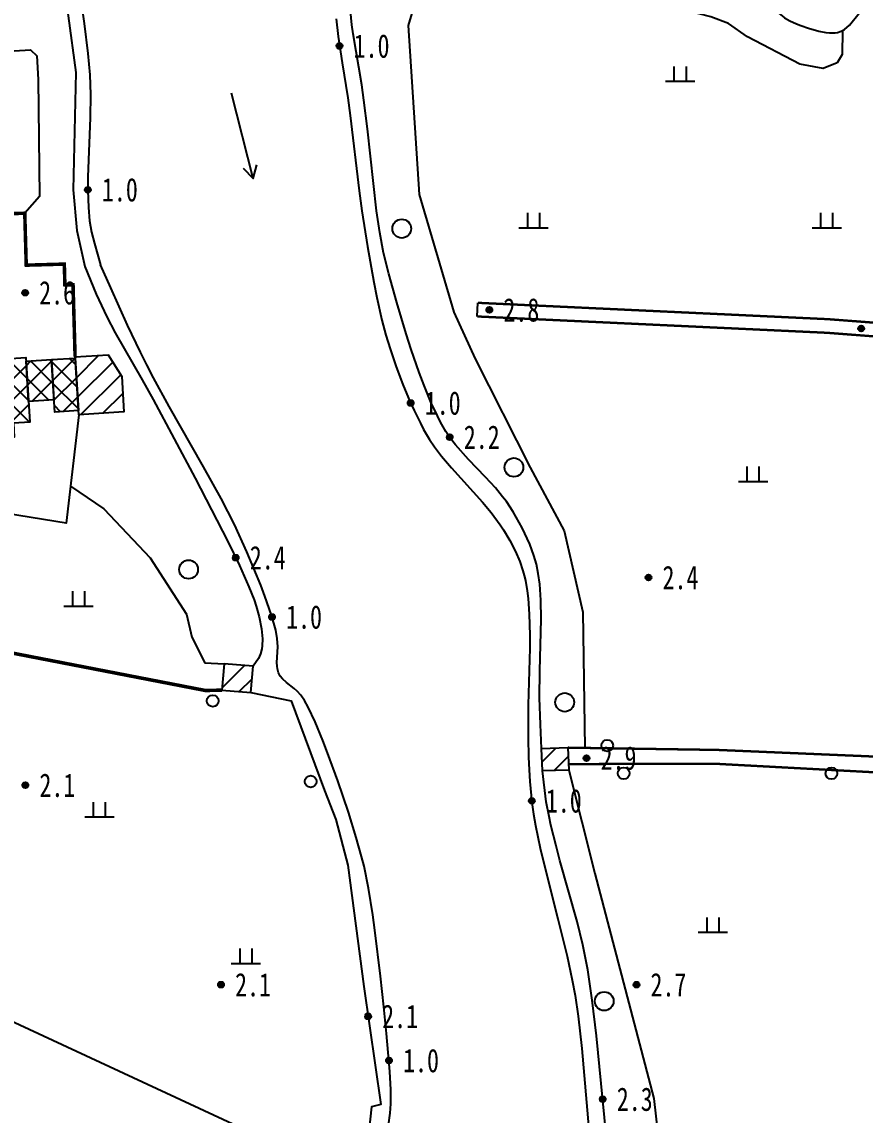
# Model space of a CAD drawing. Header units: metres. Extents: x 494039 to 619385, y 3351420 to 3402703.
# Drawn here: x 587941.9 to 588085.7, y 3393144.3 to 3393330.7 of the extents above; entities that cross this region are included whole.
import ezdxf
from ezdxf.enums import TextEntityAlignment as Align

# ---------------------------------------------------------------- set-up
doc = ezdxf.new("R2010")
doc.units = ezdxf.units.M
for name, pattern in [('2430', [0]), ('4410a', [0]), ('8521', [0]), ('8522', [0]), ('9610', [0])]:
    doc.linetypes.add(name, pattern=pattern)
for name, color, linetype in [('210100', 130, 'Continuous'), ('220200', 130, 'Continuous'), ('261301', 141, 'Continuous'), ('310300', 8, 'Continuous'), ('310500', 8, 'Continuous'), ('380201', 8, '2430'), ('420500', 8, 'Continuous'), ('440100', 8, 'Continuous'), ('510301', 8, 'Continuous'), ('720100', 8, 'Continuous'), ('760201', 8, '8521'), ('760202', 8, '8522'), ('810100', 8, '9610'), ('810302', 8, 'Continuous'), ('810501', 8, 'Continuous'), ('范围线', 8, 'Continuous')]:
    doc.layers.add(name, color=color, linetype=linetype)
pattern_1 = [(45, (0, 0), (-1.767766953, 1.767766953), []), (135, (0, 0), (-1.767766953, -1.767766953), [])]
pattern_2 = [(45, (0, 0), (-1.767766953, 1.767766953), [])]

# ---------------------------------------------------------------- blocks, each defined once
blk = doc.blocks.new('gc170')
at = {"linetype": 'Continuous'}
blk.add_circle((0, 0), 0.5, dxfattribs=at)
blk = doc.blocks.new('gu')
at = {"flags": 128}
for points in [[(3.75, 0), (-3.75, 0)], [(2.711, -0.6), (3.75, 0), (3.75, 0), (2.711, 0.6)]]:
    blk.add_lwpolyline(points, dxfattribs=at)
blk = doc.blocks.new('p_point')
for radius in [0.25, 0.2, 0.15, 0.1, 0.05]:
    blk.add_circle((0, 0), radius)
blk.add_point((0, 0))
blk = doc.blocks.new('vm')
at = {"linetype": 'Continuous'}
for p, q in [((-0.5, 0), (-0.5, 1.3)), ((0.5, 1.3), (0.5, 0)), ((1.25, 0), (-1.25, 0))]:
    blk.add_line(p, q, dxfattribs=at)
blk = doc.blocks.new('v1')
blk.add_circle((0, 0), 0.8)
blk = doc.blocks.new('1-3&1-4')
at = {"layer": '310300', "linetype": 'Continuous'}
h = blk.add_hatch(dxfattribs=at)
h.set_pattern_fill('ANSI31', color=8, scale=20, style=0)
h.set_pattern_definition(pattern_2)
h.paths.add_polyline_path([(587950.9542, 3393273.621), (587956.6135, 3393273.9741), (587958.8999, 3393270.2795), (587959.279, 3393264.2029), (587951.5719, 3393263.7219)])
h = blk.add_hatch(dxfattribs=at)
h.set_pattern_fill('ANSI31', color=8, scale=20, style=0)
h.set_pattern_definition(pattern_2)
h.paths.add_polyline_path([(587976.3871, 3393221.2674), (587975.9954, 3393216.753), (587980.9398, 3393216.324), (587981.3315, 3393220.8383)])
h = blk.add_hatch(dxfattribs=at)
h.set_pattern_fill('ANSI31', color=8, scale=20, style=0)
h.set_pattern_definition(pattern_2)
h.paths.add_polyline_path([(588035.1517, 3393203.109), (588030.6559, 3393202.961), (588030.5298, 3393206.7927), (588035.0256, 3393206.9407)])
at = {"layer": '310500', "linetype": 'Continuous'}
h = blk.add_hatch(dxfattribs=at)
h.set_pattern_fill('ANSI37', color=8, scale=20, style=0)
h.set_pattern_definition(pattern_1)
h.paths.add_polyline_path([(587931.3726, 3393272.7772), (587942.5654, 3393273.4757), (587943.2513, 3393262.4845), (587940.4247, 3393262.3081), (587940.5759, 3393259.886), (587935.0467, 3393259.541), (587934.8952, 3393261.9683), (587932.0581, 3393261.7913)])
h = blk.add_hatch(dxfattribs=at)
h.set_pattern_fill('ANSI37', color=8, scale=20, style=0)
h.set_pattern_definition(pattern_1)
h.paths.add_polyline_path([(587942.6041, 3393272.8564), (587946.9255, 3393273.1261), (587947.3529, 3393266.2766), (587943.0315, 3393266.0069)])
h = blk.add_hatch(dxfattribs=at)
h.set_pattern_fill('ANSI37', color=8, scale=20, style=0)
h.set_pattern_definition(pattern_1)
h.paths.add_polyline_path([(587946.9255, 3393273.1261), (587950.9693, 3393273.3784), (587951.5269, 3393264.4434), (587947.483, 3393264.191)])
at = {"layer": '210100', "color": 141, "linetype": 'Continuous', "flags": 128}
for points in [[(587995.51, 3393331.2632), (587995.8282, 3393328.2612), (587996.5007, 3393323.7743), (587997.4751, 3393317.798), (587997.9, 3393314.7773), (587999.4189, 3393301.903), (587999.86, 3393298.5016), (588000.8065, 3393292.4124), (588001.9077, 3393286.3463), (588002.4307, 3393283.7556), (588003.3022, 3393279.8862), (588003.9703, 3393277.3237), (588004.6773, 3393274.9694), (588005.7204, 3393271.9086), (588006.8683, 3393268.8824), (588008.1153, 3393265.902), (588008.7806, 3393264.4353), (588009.8429, 3393262.2757), (588010.4095, 3393261.2193), (588011.4203, 3393259.5037), (588012.2623, 3393258.2408), (588013.4432, 3393256.6791), (588015.1365, 3393254.6781), (588020.4671, 3393248.8167), (588021.9499, 3393247.0371), (588023.4751, 3393244.9537), (588024.0472, 3393244.0745), (588025.1103, 3393242.2659), (588026.056, 3393240.4009), (588026.7896, 3393238.6808), (588027.3279, 3393237.1209), (588027.5571, 3393236.3002), (588027.758, 3393235.4419), (588028.0655, 3393233.7055), (588028.2288, 3393232.3889), (588028.4263, 3393229.729), (588028.5082, 3393226.1456), (588028.4943, 3393223.8935), (588028.2566, 3393214.2419), (588028.2173, 3393208.599), (588028.2878, 3393205.3307), (588028.3917, 3393203.1423), (588028.5277, 3393201.1535), (588028.8808, 3393197.5834), (588029.15, 3393195.6108), (588029.482, 3393193.6554), (588030.2816, 3393189.8113), (588031.6295, 3393184.2537), (588033.2952, 3393177.7596), (588034.8673, 3393171.3647), (588035.7621, 3393167.254), (588036.2329, 3393164.6875), (588036.7467, 3393161.1617), (588037.371, 3393155.5934), (588039.3622, 3393132.5929)], [(587941.6194, 3393396.0602), (587941.9734, 3393395.1995), (587942.5353, 3393393.5704), (587942.832, 3393392.5525), (587943.6051, 3393389.2982), (587944.3253, 3393385.5165), (587945.2744, 3393379.606), (587946.9858, 3393367.7903), (587951.9306, 3393334.5232), (587952.4933, 3393330.4583), (587953.125, 3393325.3516), (587953.4535, 3393321.742), (587953.5819, 3393318.3697), (587953.526, 3393314.4039), (587953.1474, 3393304.29), (587953.1332, 3393301.9728), (587953.2277, 3393299.1011), (587953.4381, 3393296.8188), (587953.7612, 3393294.8715), (587954.2423, 3393292.9294), (587955.2946, 3393289.303)], [(588004.3999, 3393142.5216), (588004.6882, 3393144.5756), (588004.801, 3393146.1615), (588004.8139, 3393148.569), (588004.6514, 3393151.6735), (588004.0751, 3393158.1676), (588003.6079, 3393162.7544), (588003.0371, 3393167.988), (588002.0911, 3393175.8187), (588001.7341, 3393178.4198), (588001.0111, 3393182.9506), (588000.2411, 3393186.7078), (587999.8344, 3393188.3473), (587998.9244, 3393191.6051), (587997.578, 3393195.9188), (587996.6846, 3393198.6022), (587995.7595, 3393201.2768), (587994.0114, 3393206.0651), (587993.1911, 3393208.1783), (587991.8859, 3393211.3211), (587990.7217, 3393213.8423), (587990.0705, 3393215.0091), (587989.455, 3393215.8821), (587988.8515, 3393216.5499), (587988.3391, 3393217.0052), (587986.992, 3393218.0565), (587986.3286, 3393218.6574), (587985.9374, 3393219.135), (587985.6379, 3393219.7115), (587985.4597, 3393220.4026), (587985.4081, 3393220.8641), (587985.3912, 3393221.4408), (587985.5166, 3393224.1645), (587985.4307, 3393225.5381), (587985.1788, 3393226.9625), (587984.4433, 3393229.5539), (587983.3356, 3393232.7601), (587982.615, 3393234.6712), (587980.2737, 3393240.3512), (587978.1297, 3393245.0013), (587975.847, 3393249.4204), (587972.8401, 3393254.8587), (587967.0188, 3393265.1297), (587964.3282, 3393270.0291), (587963.1758, 3393272.2294), (587962.0938, 3393274.3886), (587959.8865, 3393279.0245), (587957.0224, 3393285.3555), (587955.2946, 3393289.303)]]:
    blk.add_lwpolyline(points, dxfattribs=at)
at = {"layer": '220200', "color": 141, "linetype": 'Continuous', "const_width": 0.6, "flags": 128}
blk.add_lwpolyline([(587846.2349, 3393241.696), (587904.3985, 3393230.0279), (587973.1839, 3393216.6894), (587975.9954, 3393216.753)], dxfattribs=at)
at = {"layer": '310300', "color": 8, "linetype": 'Continuous', "flags": 128}
for points in [[(587950.9542, 3393273.621), (587956.6135, 3393273.9741), (587958.8999, 3393270.2795), (587959.279, 3393264.2029), (587951.5719, 3393263.7219)], [(588035.1517, 3393203.109), (588030.6559, 3393202.961), (588030.5298, 3393206.7927), (588035.0256, 3393206.9407)]]:
    blk.add_lwpolyline(points, close=True, dxfattribs=at)
at = {"layer": '310300', "color": 8, "linetype": 'Continuous', "elevation": 6.3958, "flags": 128}
blk.add_lwpolyline([(587976.3871, 3393221.2674), (587975.9954, 3393216.753), (587980.9398, 3393216.324), (587981.3315, 3393220.8383)], close=True, dxfattribs=at)
at = {"layer": '310500', "color": 8, "linetype": 'Continuous', "flags": 128}
for points, elevation in [([(587931.3726, 3393272.7772), (587942.5654, 3393273.4757), (587943.2513, 3393262.4845), (587940.4247, 3393262.3081), (587940.5759, 3393259.886), (587935.0467, 3393259.541), (587934.8952, 3393261.9683), (587932.0581, 3393261.7913)], 13.3816), ([(587942.6041, 3393272.8564), (587946.9255, 3393273.1261), (587947.3529, 3393266.2766), (587943.0315, 3393266.0069)], 8.5152), ([(587946.9255, 3393273.1261), (587950.9693, 3393273.3784), (587951.5269, 3393264.4434), (587947.483, 3393264.191)], 8.5152)]:
    blk.add_lwpolyline(points, close=True, dxfattribs=dict(at, elevation=elevation))
at = {"layer": '380201', "color": 8, "linetype": '2430', "const_width": 0.6, "flags": 128}
blk.add_lwpolyline([(587950.9542, 3393273.621), (587950.6069, 3393285.8983), (587949.2156, 3393285.859), (587949.1146, 3393289.4283), (587942.6206, 3393289.2446), (587942.3699, 3393298.1051), (587920.7259, 3393297.4928)], dxfattribs=at)
at = {"layer": '420500', "color": 8, "linetype": 'Continuous', "const_width": 0.4, "flags": 128}
for points in [[(588035.0256, 3393206.9407), (588060.6362, 3393206.5495), (588097.2148, 3393205.0005), (588178.3095, 3393203.2392), (588246.6818, 3393200.9381), (588294.6537, 3393200.2046), (588320.9224, 3393200.1319), (588325.6124, 3393200.7804), (588331.1664, 3393202.36), (588341.1862, 3393207.087), (588348.5015, 3393212.4693)], [(588348.0599, 3393204.4844), (588344.052, 3393204.4547), (588332.0597, 3393199.5757), (588326.1887, 3393198.0396), (588321.1107, 3393197.3375), (588294.6285, 3393197.4107), (588246.6135, 3393198.1449), (588178.2322, 3393200.4463), (588097.1409, 3393202.2076), (588060.2624, 3393204.1873), (588035.1177, 3393204.1425)]]:
    blk.add_lwpolyline(points, dxfattribs=at)
at = {"layer": '440100', "color": 8, "linetype": '4410a', "const_width": 0.4, "flags": 128}
blk.add_lwpolyline([(588019.6583, 3393282.823), (588079.4332, 3393280.031), (588123.7779, 3393276.6383), (588130.7382, 3393275.7285), (588149.408, 3393272.3992), (588192.6289, 3393266.8702), (588220.7497, 3393264.0229), (588240.229, 3393264.1359), (588271.9424, 3393266.8203), (588332.4979, 3393269.9959), (588341.9749, 3393269.8579), (588348.531, 3393272.0634), (588352.5921, 3393273.7054)], dxfattribs=at)
at = {"layer": '440100', "color": 8, "linetype": 'Continuous', "const_width": 0.4, "flags": 128}
blk.add_lwpolyline([(588019.5496, 3393280.4954), (588079.2899, 3393277.705), (588123.5378, 3393274.3198), (588130.3825, 3393273.425), (588149.0554, 3393270.0952), (588192.3636, 3393264.555), (588220.6388, 3393261.6921), (588240.3342, 3393261.8063), (588272.1018, 3393264.4953), (588319.5242, 3393266.9825), (588333.7984, 3393266.1874), (588339.5686, 3393265.4373), (588343.3446, 3393264.0609), (588346.5179, 3393261.8412), (588349.1265, 3393259.4787)], dxfattribs=at)
at = {"layer": '760201', "color": 8, "linetype": '8521', "flags": 128}
for points in [[(588030.5298, 3393206.7927), (588030.3119, 3393210.8655), (588030.181, 3393215.4134), (588030.2292, 3393220.0484), (588030.4343, 3393228.8647), (588030.3859, 3393232.09), (588030.1994, 3393234.829), (588029.957, 3393236.6344), (588029.6279, 3393238.2207), (588029.2036, 3393239.6936), (588028.4952, 3393241.6266), (588027.1964, 3393244.4557), (588025.6639, 3393247.177), (588024.5131, 3393248.9059), (588023.8813, 3393249.7519), (588022.6343, 3393251.2524), (588020.9355, 3393253.0991), (588018.043, 3393256.1114), (588015.8492, 3393258.5972), (588015.0144, 3393259.6885), (588014.2156, 3393260.8805), (588013.2816, 3393262.4924), (588012.7428, 3393263.5307), (588011.6493, 3393265.8746), (588010.4789, 3393268.714), (588009.6503, 3393270.9207), (588008.288, 3393274.8803), (588007.434, 3393277.5317), (588005.8162, 3393282.8524), (588004.4517, 3393287.7508), (588003.5825, 3393291.3339), (588002.9208, 3393294.8069), (588002.3827, 3393298.5419), (588000.834, 3393312.5287), (588000.2327, 3393317.4145), (587999.8485, 3393319.9955), (587998.3577, 3393328.6928), (587998.143, 3393330.266), (587997.9194, 3393332.6072), (587997.866, 3393334.5325), (587997.9473, 3393336.0485), (587998.1768, 3393337.5354), (587998.3611, 3393338.2653), (587998.6281, 3393339.0556), (587999.0726, 3393340.0406), (587999.7004, 3393341.1263), (588000.5715, 3393342.343), (588001.5609, 3393343.4874), (588002.7743, 3393344.69), (588005.0761, 3393346.6545), (588007.4558, 3393348.3828), (588008.9276, 3393349.2695), (588010.1488, 3393349.8775), (588011.2546, 3393350.3139), (588012.1657, 3393350.5854), (588013.576, 3393350.872), (588014.359, 3393350.9736), (588016.0731, 3393351.0768), (588016.9986, 3393351.0711), (588018.2091, 3393351.0016), (588019.9263, 3393350.7911), (588022.1876, 3393350.362), (588023.5896, 3393350.0353), (588029.9975, 3393348.3262), (588033.7196, 3393347.4531), (588037.7184, 3393346.7161), (588040.3957, 3393346.2857), (588050.6983, 3393344.7582), (588056.2707, 3393343.836), (588058.5891, 3393343.3428), (588059.6442, 3393343.0689), (588061.3693, 3393342.518), (588063.0355, 3393341.8068), (588064.2, 3393341.1533), (588065.1008, 3393340.5225), (588066.1448, 3393339.5784), (588066.6629, 3393338.9741), (588067.3898, 3393337.9367), (588069.1935, 3393334.7507), (588069.9478, 3393333.5354), (588070.5799, 3393332.703), (588071.0479, 3393332.2017), (588071.5569, 3393331.7568), (588071.9667, 3393331.4566), (588072.8518, 3393330.9262), (588074.0116, 3393330.3862), (588074.7289, 3393330.1066), (588076.029, 3393329.6619), (588077.7856, 3393329.1602), (588079.0354, 3393328.9229), (588079.6441, 3393328.8643), (588080.5786, 3393328.8806), (588081.0216, 3393328.9494), (588081.6476, 3393329.1427), (588082.2075, 3393329.4501), (588083.0325, 3393330.1774), (588084.675, 3393332.2254), (588085.3854, 3393333.0285), (588085.8136, 3393333.419), (588086.2638, 3393333.7494), (588087.0399, 3393334.1821), (588087.5534, 3393334.4044), (588088.7384, 3393334.8035), (588091.2263, 3393335.482), (588095.229, 3393336.7674), (588096.5078, 3393337.0587), (588097.6736, 3393337.1855), (588098.9168, 3393337.1471), (588100.4503, 3393336.9235), (588103.8327, 3393336.1761), (588105.5317, 3393335.8788), (588107.5134, 3393335.6881), (588109.4906, 3393335.6546), (588110.9035, 3393335.7292), (588112.9121, 3393335.9722), (588118.559, 3393337.0271), (588121.1872, 3393337.4418), (588122.2331, 3393337.5581), (588124.1747, 3393337.6761), (588125.0664, 3393337.6772), (588126.6851, 3393337.5669), (588127.4275, 3393337.4561), (588128.8603, 3393337.125), (588130.584, 3393336.5691), (588135.2412, 3393334.7371), (588137.7476, 3393333.8521), (588140.954, 3393332.8664), (588143.7158, 3393332.1155), (588145.5812, 3393331.6546), (588148.9216, 3393330.9297), (588151.6553, 3393330.4594), (588153.9829, 3393330.1847), (588155.4376, 3393330.087), (588160.9104, 3393329.9295), (588163.0898, 3393329.8021), (588166.1801, 3393329.4156), (588169.2492, 3393328.8562), (588174.0494, 3393327.7921), (588190.2216, 3393323.8628), (588204.6035, 3393320.5789), (588213.6957, 3393318.6106), (588218.2491, 3393317.7331), (588221.2912, 3393317.2433), (588224.824, 3393316.8466), (588229.3565, 3393316.5718), (588242.0409, 3393316.2038), (588245.1286, 3393316.0823), (588251.2105, 3393315.7269), (588252.6416, 3393315.7829), (588253.6711, 3393315.9499), (588254.3786, 3393316.1592), (588255.2931, 3393316.5725), (588256.166, 3393317.1044), (588256.7315, 3393317.508), (588259.4929, 3393319.7724), (588260.7772, 3393320.7309), (588261.4765, 3393321.1653), (588262.5462, 3393321.6982), (588263.888, 3393322.2068), (588265.6235, 3393322.7037), (588273.0177, 3393324.3534), (588274.9617, 3393324.9047), (588276.2286, 3393325.3482), (588278.0208, 3393326.118), (588279.9905, 3393327.1118), (588286.8811, 3393330.9551)], [(588051.5771, 3393108.5645), (588050.2232, 3393111.0031), (588046.6512, 3393116.4552), (588045.6845, 3393118.1149), (588045.0346, 3393119.452), (588044.424, 3393121.0477), (588043.9364, 3393122.6995), (588043.6827, 3393123.7542), (588043.2309, 3393126.1184), (588042.6077, 3393130.7151), (588041.7552, 3393138.6249), (588039.8822, 3393157.799), (588039.1576, 3393163.8594), (588038.3849, 3393169.0278), (588037.563, 3393173.3062), (588036.5962, 3393177.296), (588033.6629, 3393187.7117), (588032.9869, 3393190.1974), (588032.1237, 3393193.6932), (588031.797, 3393195.1993), (588031.3311, 3393197.724), (588030.6559, 3393202.961)]]:
    blk.add_lwpolyline(points, dxfattribs=at)
at = {"layer": '760201', "color": 8, "linetype": '8521', "elevation": 2.916, "flags": 128}
blk.add_lwpolyline([(587952.6006, 3393288.9987), (587954.5304, 3393284.321), (587956.353, 3393280.4419), (587957.804, 3393277.7145), (587962.4208, 3393269.6574), (587964.2744, 3393266.3338), (587971.4465, 3393252.9075), (587977.0173, 3393242.0939), (587979, 3393237.9995), (587980.5988, 3393234.3936), (587981.4724, 3393232.1364), (587981.8324, 3393231.0754), (587982.3501, 3393229.2694), (587982.7615, 3393227.2093), (587982.9206, 3393225.4939), (587982.8821, 3393224.2868), (587982.8156, 3393223.7972), (587982.6042, 3393222.9487), (587982.238, 3393222.1301), (587981.3315, 3393220.8383)], dxfattribs=at)
at = {"layer": '760202', "color": 8, "linetype": '8522', "flags": 128}
for points in [[(587857.3737, 3393417.5189), (587865.0019, 3393417.3076), (587866.9459, 3393416.273), (587867.5805, 3393414.6764), (587869.5591, 3393408.9887), (587871.3402, 3393408.2948), (587875.7275, 3393407.2695), (587908.4332, 3393404.8793), (587926.1146, 3393403.8689), (587931.1318, 3393402.4688), (587934.7132, 3393400.7038), (587938.0996, 3393398.2015), (587939.2013, 3393396.5709), (587941.0041, 3393389.7687), (587945.9699, 3393357.5571), (587949.7629, 3393331.7731), (587951.073, 3393322.0947), (587950.6494, 3393302.106), (587951.2671, 3393295.1557), (587952.6006, 3393288.9987)], [(587980.9398, 3393216.324), (587987.8178, 3393214.9294), (587993.4842, 3393199.641), (587995.4268, 3393194.7092), (587997.4801, 3393186.8874), (588000.1852, 3393166.1873), (588003.1184, 3393146.0869), (588001.488, 3393145.6428), (588001.0751, 3393141.4494), (588002.3393, 3393141.1004), (587999.7595, 3393132.6195)]]:
    blk.add_lwpolyline(points, dxfattribs=at)
at = {"layer": '810100', "color": 8, "linetype": '9610', "flags": 128}
for points in [[(588081.8444, 3393329.2339), (588081.8106, 3393325.1942), (588080.9183, 3393323.7761), (588078.5625, 3393322.7834), (588074.5923, 3393323.5479), (588065.646, 3393328.1765), (588062.3907, 3393330.4707), (588059.3979, 3393331.6101), (588053.4322, 3393333.1345), (588012.2246, 3393336.0256), (588009.0676, 3393334.5464), (588007.7883, 3393330.1548), (588009.6501, 3393301.2735), (588015.5799, 3393281.2172), (588019.2171, 3393273.2407), (588028.5878, 3393254.7432), (588034.3907, 3393243.9219), (588037.5424, 3393230.0671), (588037.9099, 3393206.8966)], [(587916.9877, 3393297.2883), (587914.9532, 3393322.6515), (587916.3901, 3393324.3539), (587943.3708, 3393325.9738), (587944.4001, 3393324.9556), (587944.6359, 3393320.9173), (587944.8553, 3393300.9311), (587942.3699, 3393298.1051)], [(587951.5719, 3393263.7219), (587949.4465, 3393245.209), (587934.9772, 3393247.5587)], [(587950.173, 3393251.5375), (587955.8377, 3393247.6534), (587963.7711, 3393239.3275), (587969.9518, 3393229.691), (587970.8388, 3393225.7937), (587973.0876, 3393221.4202), (587976.3871, 3393221.2674)], [(588035.1517, 3393203.109), (588039.5782, 3393185.4644), (588049.6785, 3393147.071), (588051.9956, 3393126.4732), (588054.4651, 3393116.0187), (588056.0901, 3393111.6941), (588056.0694, 3393108.9965), (588055.4084, 3393106.786)]]:
    blk.add_lwpolyline(points, dxfattribs=at)
at = {"layer": '810100', "color": 8, "linetype": '9610', "elevation": 3.3297, "flags": 128}
blk.add_lwpolyline([(588019.5496, 3393280.4954), (588019.6583, 3393282.823)], dxfattribs=at)
at = {"layer": '范围线', "color": 8, "flags": 128}
blk.add_lwpolyline([(580974.9971, 3398172.2884), (580158.1729, 3397748.7629), (583102.2681, 3395406.1495), (589376.9328, 3392493.3034), (594318.9563, 3392016.403), (594002.9657, 3392059.9931), (593709.5027, 3392110.274), (593489.39, 3392154.2585), (593446.55, 3392164.1073), (593184.0367, 3392224.4585), (592856.0894, 3392311.9807), (592630.9821, 3392379.424), (592345.2786, 3392474.0542), (592112.8421, 3392558.6278), (591835.9381, 3392668.5492), (591571.4074, 3392783.2499), (591303.4331, 3392909.9936), (591275.2655, 3392923.316), (591065.2798, 3393031.2284), (591019.813, 3393054.5939), (590886.2864, 3393127.1825), (590776.1303, 3393189.2284), (589711.9005, 3393302.4152), (583546.9224, 3396125.8295)], close=True, dxfattribs=at)
at = {"layer": '261301', "color": 141, "linetype": 'Continuous', "xscale": 2, "yscale": 2, "rotation": 284.2787396321093}
blk.add_blockref('gu', (587979.4579, 3393311.3244, 1.2014), dxfattribs=at)
at = {"layer": '510301', "color": 8, "linetype": 'Continuous', "xscale": 2, "yscale": 2}
for p in [(587974.4317, 3393214.9216, 3.2437), (588041.7151, 3393207.2994, 3.2794), (588044.5229, 3393202.5666, 3.2794), (588079.9685, 3393202.55, 3.2794), (587991.1396, 3393201.171, 3.3151)]:
    blk.add_blockref('gc170', p, dxfattribs=at)
at = {"layer": '720100', "color": 8, "linetype": 'Continuous', "xscale": 2, "yscale": 2, "zscale": 2}
for p in [(587996.0604, 3393326.6373, 1.0106), (587953.1321, 3393302.1165, 1.0106), (587942.4235, 3393284.545, 2.6142), (588021.612, 3393281.6181, 2.8256), (588085.0245, 3393278.4471, 2.9137), (588008.1979, 3393265.7314, 1.0106), (588014.8554, 3393259.9124, 2.2053), (587978.3536, 3393239.3481, 2.3741), (588048.7513, 3393235.9678, 2.3671), (587984.546, 3393229.2316, 1.0106), (588038.1826, 3393205.1619, 2.8662), (587942.4691, 3393200.5402, 2.0545), (588028.8506, 3393197.867, 1.0106), (587975.8426, 3393166.5055, 2.0912), (588046.6974, 3393166.5056, 2.7491), (588000.9269, 3393161.1046, 2.0986), (588004.4991, 3393153.571, 1.0106), (588040.9497, 3393146.9808, 2.331)]:
    blk.add_blockref('p_point', p, dxfattribs=at)
at = {"layer": '810302', "color": 8, "linetype": 'Continuous', "xscale": 2, "yscale": 2}
for p in [(588054.1576, 3393320.5605), (588029.1576, 3393295.5605), (588079.1576, 3393295.5605), (588066.6018, 3393252.3048), (587951.5559, 3393231.0402, 3.6014), (587955.0975, 3393195.0694), (588059.7389, 3393175.3939), (587980.0975, 3393170.0694)]:
    blk.add_blockref('vm', p, dxfattribs=at)
at = {"layer": '810501', "color": 8, "linetype": 'Continuous', "xscale": 2, "yscale": 2}
for p in [(588006.6677, 3393295.4796, 3.1966), (588025.8056, 3393254.752, 3.1966), (587970.318, 3393237.3402, 3.1252), (588034.4671, 3393214.6757, 3.1966), (588041.2063, 3393163.6909, 3.1966)]:
    blk.add_blockref('v1', p, dxfattribs=at)
at = {"layer": '720100', "color": 8, "width": 0.75}
for s, p in [('1.0', (587998.4604, 3393326.6373, 1.0106)), ('1.0', (587955.5321, 3393302.1165, 1.0106)), ('2.6', (587944.8235, 3393284.545, 2.6142)), ('2.8', (588024.012, 3393281.6181, 2.8256)), ('1.0', (588010.5979, 3393265.7314, 1.0106)), ('2.2', (588017.2554, 3393259.9124, 2.2053)), ('2.4', (587980.7536, 3393239.3481, 2.3741)), ('2.4', (588051.1513, 3393235.9678, 2.3671)), ('1.0', (587986.946, 3393229.2316, 1.0106)), ('2.9', (588040.5826, 3393205.1619, 2.8662)), ('2.1', (587944.8691, 3393200.5402, 2.0545)), ('1.0', (588031.2506, 3393197.867, 1.0106)), ('2.1', (587978.2426, 3393166.5055, 2.0912)), ('2.7', (588049.0974, 3393166.5056, 2.7491)), ('2.1', (588003.3269, 3393161.1046, 2.0986)), ('1.0', (588006.8991, 3393153.571, 1.0106)), ('2.3', (588043.3497, 3393146.9808, 2.331))]:
    blk.add_text(s, height=4, dxfattribs=at).set_placement(p, align=Align.MIDDLE_LEFT)

msp = doc.modelspace()

# ---------------------------------------------------------------- block references
msp.add_blockref('1-3&1-4', (0, 0))

doc.saveas('drawing.dxf')
